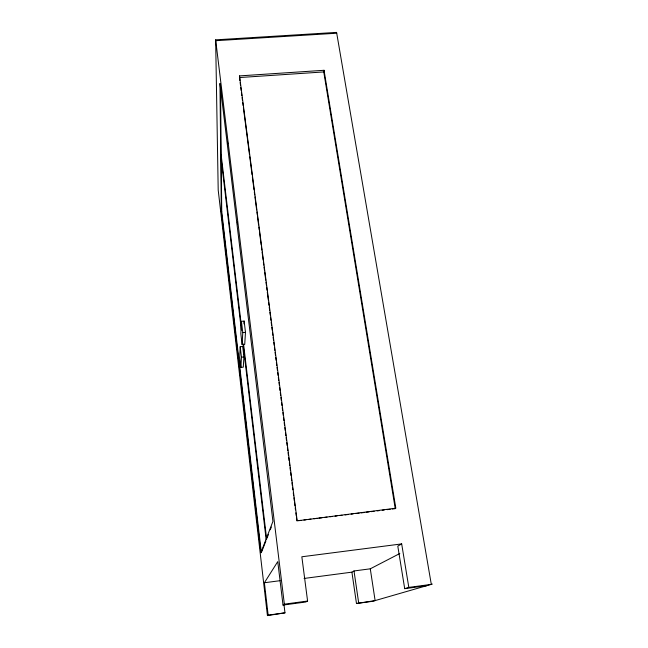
<?xml version="1.0" encoding="UTF-8"?>
<svg xmlns="http://www.w3.org/2000/svg" width="648" height="648" viewBox="0 0 648 648"><rect width="100%" height="100%" fill="white"/><g stroke="black" fill="none" stroke-linecap="round" stroke-linejoin="round"><path stroke-width="0.97" d="M239.881 80.555L239.533 75.897L324.041 70.292L395.831 508.202L296.897 520.87L296.509 517.865M240.214 346.721L239.703 357.251L240.886 367.4L243.292 367.157L243.931 356.959L242.692 346.469L240.214 346.721L241.445 357.21L240.886 367.4M241.437 321.335L240.837 333.704L242.125 344.598L244.725 344.339L245.479 332.351L244.134 321.068L241.437 321.335L242.773 332.618L242.125 344.598M243.972 323.927L244.134 321.068M392.243 509.028L395.256 508.656L323.757 71.936L324.041 70.292M261.703 551.756L265.947 540.869M267.017 538.107L268.458 534.406M270.265 529.78L271.35 527.002M408.815 587.404L431.309 584.375L336.579 32.4L215.646 39.852L218.198 190.042L267.438 615.6L268.142 615.122L264.384 582.755L277.757 561.614L283.022 605.07L305.726 602.008L307.589 601.036L301.846 556.778L401.679 543.907L408.815 587.404L404.708 588.668L397.791 546.11L401.679 543.907M283.022 605.07L284.359 604.171L307.589 601.036M304.066 578.453L351.905 572.152L354.002 570.961L370.283 568.814L399.816 553.514M284.026 605.013L284.974 612.838L267.438 615.6M351.905 572.152L356.473 603.499L375.119 600.591L370.283 568.814M432.354 584.067L372.657 601.304L356.473 603.499M268.142 615.122L284.974 612.838M404.708 588.668L426.708 585.695M264.384 582.755L280.074 580.689M298.906 520.628L300.915 520.376M303.928 520.004L305.929 519.753M308.942 519.38L310.951 519.129M313.964 518.756L316.969 518.384M318.978 518.133L321.991 517.76M325.004 517.388L327.005 517.136M330.018 516.764L332.027 516.513M335.04 516.14L337.041 515.889M340.054 515.516L342.063 515.265M345.076 514.893L348.081 514.52M351.095 514.139L353.103 513.896M356.117 513.516L359.122 513.143M361.13 512.892L364.144 512.519M366.152 512.268L369.158 511.896M371.166 511.653L374.18 511.272M377.193 510.899L379.202 510.648M382.207 510.276L384.215 510.025M387.229 509.652L390.234 509.279M241.445 357.21L243.931 356.959M242.773 332.618L245.479 332.351M241.421 326.066L221.195 155.188L220.506 83.56L219.964 83.6L272.93 521.397L260.877 552.728L221.316 211.54L221.738 211.499L221.235 159.287M221.195 155.188L220.717 155.22L241.396 330.132M220.717 155.309L221.195 155.269M239.493 77.549L323.757 71.936M215.752 40.694L336.725 33.226M354.002 570.961L358.668 602.826M239.533 75.897L297.14 520.449M240.141 82.563L240.53 85.568M240.789 87.577L241.178 90.59M241.437 92.591L241.834 95.604M242.093 97.605L242.482 100.618M242.741 102.627L243.13 105.632M243.389 107.641L249.496 154.783M249.755 156.784L252.088 174.839M252.347 176.847L254.04 189.88M254.299 191.889L254.688 194.902M254.948 196.903L256.632 209.944M256.9 211.953L257.288 214.958M257.548 216.967L258.584 224.986M258.844 226.994L259.232 230.008M259.492 232.008L261.185 245.049M261.444 247.058L261.833 250.063M262.092 252.072L263.129 260.091M263.388 262.1L263.776 265.113M264.036 267.114L264.433 270.127M264.692 272.128L265.729 280.155M265.988 282.164L266.377 285.169M266.636 287.177L267.025 290.183M267.284 292.191L268.329 300.21M268.588 302.219L268.977 305.232M269.236 307.233L269.625 310.246M269.884 312.247L270.273 315.26M270.532 317.269L270.921 320.274M271.18 322.283L271.569 325.288M271.836 327.297L272.225 330.302M272.484 332.311L272.873 335.316M273.132 337.325L273.521 340.338M273.78 342.338L274.169 345.352M274.428 347.352L274.817 350.366M275.076 352.366L275.473 355.379M275.732 357.388L276.121 360.393M276.38 362.402L276.769 365.407M277.028 367.416L277.417 370.421M277.676 372.43L278.065 375.435M278.324 377.444L278.713 380.457M278.972 382.458L279.369 385.471M279.628 387.472L280.017 390.485M280.276 392.494L280.665 395.499M280.924 397.508L281.313 400.513M281.572 402.521L281.961 405.526M282.22 407.535L282.609 410.54M282.876 412.549L283.265 415.562M283.524 417.563L283.913 420.576M284.172 422.577L284.561 425.59M284.82 427.599L285.209 430.604M285.468 432.613L285.857 435.618M286.116 437.627L286.505 440.632M286.772 442.641L287.161 445.646M287.42 447.655L287.809 450.668M288.068 452.669L288.457 455.682M288.716 457.682L289.105 460.696M289.364 462.696L289.753 465.71M290.012 467.718L290.409 470.723M290.669 472.732L291.057 475.737M291.317 477.746L291.705 480.751M291.964 482.76L292.353 485.765M292.613 487.774L292.872 489.783M293.261 492.788L293.649 495.801M293.909 497.802L294.305 500.815M294.565 502.824L294.953 505.829M295.213 507.838L295.472 509.838M295.861 512.851L296.249 515.857M215.646 39.852L284.359 604.171M227.561 141.791L227.804 143.799M237.298 222.118L237.541 224.127M243.567 344.096L266.652 539.055L266.109 539.12L243.065 344.145M221.738 211.499L261.346 552.663M219.964 83.6L221.316 211.54"/></g></svg>
